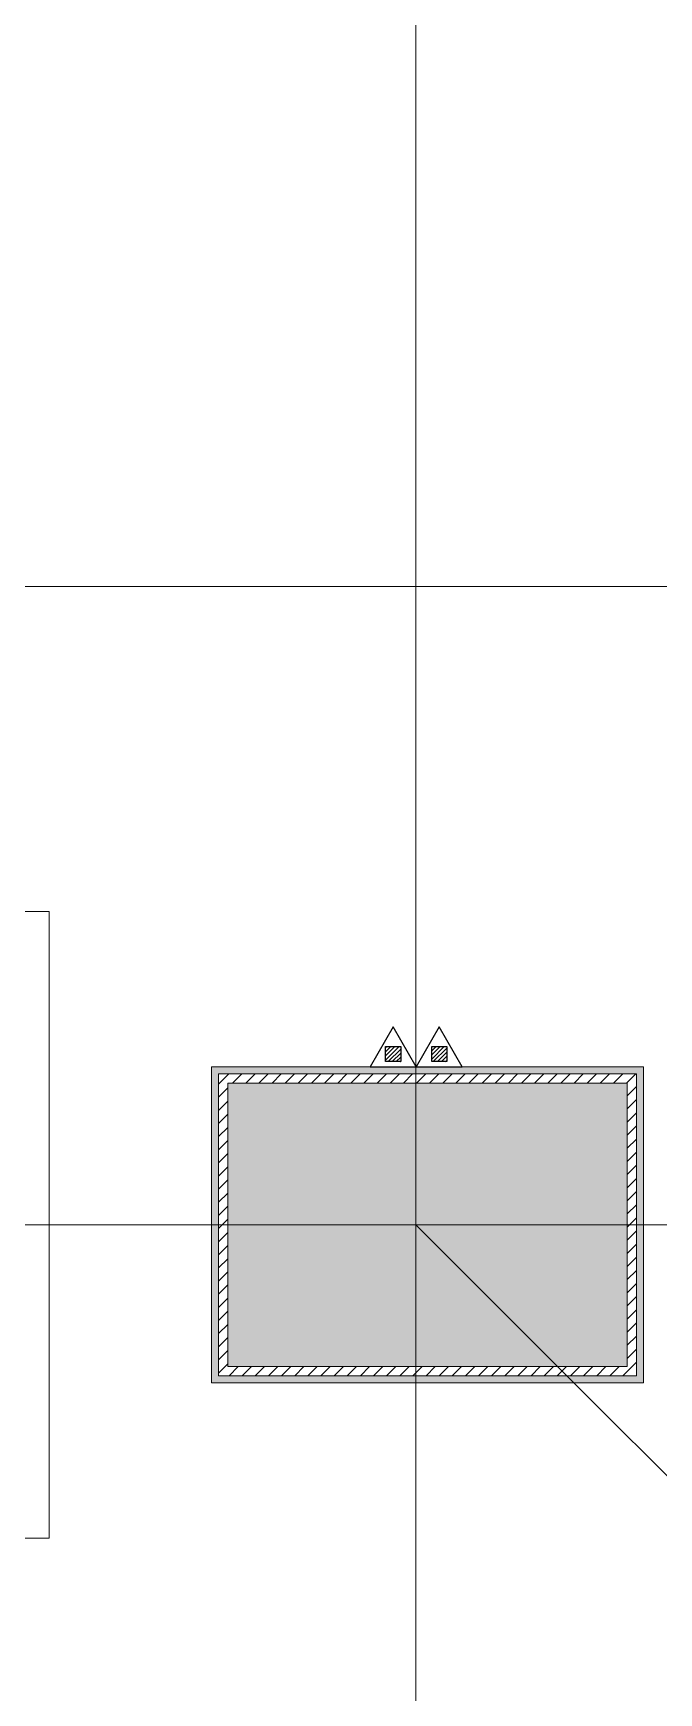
# Model space of a CAD drawing. Header units: millimetres. Extents: x 8533 to 398112, y -117646 to 105276.
# Drawn here: x 85474 to 88170, y 42026 to 49175 of the extents above; entities that cross this region are included whole.
import ezdxf

# ---------------------------------------------------------------- set-up
doc = ezdxf.new("R2010")
doc.units = ezdxf.units.MM
doc.linetypes.add('IMPORT-A-D0TE-BF$0$DOTE', pattern=[0])
doc.linetypes.add('IMPORT-colu-10F-19F$0$DOTE', pattern=[0])
for name, color, linetype, lineweight in [('A-D0TE-BF$0$A-Axis-GRID', 1, 'IMPORT-A-D0TE-BF$0$DOTE', 13), ('A-EDGE-6_27F$0$A-floor-EDGE', 6, 'Continuous', 13), ('A-PMDT-10F$0$防火涂料', 8, 'Continuous', 13), ('colu-10F-19F$0$A-Axis-grid', 1, 'IMPORT-colu-10F-19F$0$DOTE', 13), ('colu-10F-19F$0$S-COLU-STEEL', 104, 'Continuous', 13), ('colu-10F-19F$0$S-hatch', 253, 'Continuous', 13), ('P-XHS-10F$0$PTP-XH灭火器', 10, 'Continuous', 25), ('塔楼建筑图10F_dwg', 8, 'Continuous', 13)]:
    doc.layers.add(name, color=color, linetype=linetype, lineweight=lineweight)

# ---------------------------------------------------------------- blocks, each defined once
blk = doc.blocks.new('塔楼建筑图10F_dwg_A-D0TE-BF-1959636-10F_ARC_46_000_')
at = {"layer": 'A-D0TE-BF$0$A-Axis-GRID', "linetype": 'Continuous'}
for p, q in [((0, -18820), (0, -680)), ((8250, -16750), (-2116.1, -16750)), ((0, -20180), (0, -18820)), ((-880, -19500), (-2116.1, -19500)), ((980, -19500), (-880, -19500)), ((8250, -19500), (980, -19500)), ((0, -31033.5), (0, -20180))]:
    blk.add_line(p, q, dxfattribs=at)
blk = doc.blocks.new('塔楼建筑图10F_dwg_A-EDGE-6_27F-1959637-10F_ARC_46_000_')
at = {"layer": 'A-EDGE-6_27F$0$A-floor-EDGE', "flags": 128}
blk.add_lwpolyline([(26900, -30000), (10100, -30000), (10100, -29230), (9400, -29230), (8100, -29230), (7400, -29230), (7400, -30000), (-2350, -30000), (-2350, -20850), (-1580, -20850), (-1580, -20150), (-1580, -18850), (-1580, -18150), (-2350, -18150), (-2350, -1350)], dxfattribs=at)
blk = doc.blocks.new('塔楼建筑图10F_dwg_colu-10F-19F-1959674-10F_ARC_46_000_')
at = {"layer": 'colu-10F-19F$0$S-hatch'}
h = blk.add_hatch(dxfattribs=at)
h.set_pattern_fill('FP_48', color=256, style=0, pattern_type=2)
h.set_pattern_definition([(45, (0, -19450), (-28.2843, 28.2843), [])])
h.paths.add_polyline_path([(910, -20150), (950, -20150), (950, -18850), (-850, -18850), (-850, -20150), (450, -20150)], flags=0)
h.paths.add_polyline_path([(910, -20110), (-810, -20110), (-810, -18890), (910, -18890)], flags=0)
blk.add_hatch(color=256, dxfattribs=at).paths.add_polyline_path([(910, -20110), (910, -18890), (-810, -18890), (-810, -20110), (410, -20110)], flags=0)
at = {"layer": 'colu-10F-19F$0$A-Axis-grid', "linetype": 'Continuous'}
for p, q in [((650, -20150), (0, -19500)), ((680, -20180), (650, -20150)), ((8070, -27570), (680, -20180))]:
    blk.add_line(p, q, dxfattribs=at)
at = {"layer": 'colu-10F-19F$0$S-COLU-STEEL', "flags": 128}
for points in [[(-850, -18850), (950, -18850), (950, -20150), (-850, -20150)], [(-810, -18890), (910, -18890), (910, -20110), (-810, -20110)]]:
    blk.add_lwpolyline(points, close=True, dxfattribs=at)
blk = doc.blocks.new('塔楼建筑图10F_dwg_A-PMDT-10F$0$A$C2FD361CC-1959676-10F_ARC_46_000_')
at = {"layer": 'A-PMDT-10F$0$防火涂料'}
h = blk.add_hatch(dxfattribs=at)
h.set_pattern_fill('FP_54', color=256, style=0, pattern_type=2)
h.set_pattern_definition([(37.5, (-200, 28300), (-1.60031, 48.94136), [0, -38.608, 0, -43.18, -41.275]), (37.5, (-200, 28300), (-1.60031, 48.94136), [-81.788, 0, -41.275]), (7.5, (-200, 28300), (44.9521, 71.68268), [0, -20.828, 0, -34.798, -13.335]), (7.5, (-200, 28300), (44.9521, 71.68268), [-55.626, 0, -13.335]), (327.5, (-231.24, 28300), (79.09879, 0.143765), [0, -12.7, 0, -45.72, -59.69]), (327.5, (-231.24, 28300), (79.09879, 0.143765), [-58.42, 0, -59.69]), (317.5, (-231.24, 28300), (76.35522, 22.29306), [0, -6.35, 0, -29.972, -34.29]), (317.5, (-231.24, 28300), (76.35522, 22.29306), [-36.322, 0, -34.29])])
h.paths.add_polyline_path([(950, 8070), (980, 8070), (980, 9430), (-880, 9430), (-880, 8070), (910, 8070)], flags=0)
h.paths.add_polyline_path([(450, 8100), (-850, 8100), (-850, 9400), (950, 9400), (950, 8100), (910, 8100)], flags=0)
at = {"layer": 'A-PMDT-10F$0$防火涂料', "flags": 128}
blk.add_lwpolyline([(-880, 9430), (980, 9430), (980, 8070), (-880, 8070)], close=True, dxfattribs=at)
blk = doc.blocks.new('塔楼建筑图10F_dwg_P-XHS-10F$0$$TWTSYS$00000546-1959688-10F_ARC_46_000_')
at = {"layer": 'P-XHS-10F$0$PTP-XH灭火器'}
h = blk.add_hatch(dxfattribs=at)
h.set_pattern_fill('FP_61', color=256, style=0, pattern_type=2)
h.set_pattern_definition([(45, (-38543.802, -6670.83), (-17.67767, 17.67767), [])])
h.paths.add_polyline_path([(65, 44), (65, 174), (-65, 174), (-65, 44)], flags=0)
at = {"layer": 'P-XHS-10F$0$PTP-XH灭火器', "flags": 128}
for points in [[(0, 344), (-198, 0), (198, 0)], [(-65, 174), (65, 174), (65, 44), (-65, 44)]]:
    blk.add_lwpolyline(points, close=True, dxfattribs=at)
blk = doc.blocks.new('塔楼建筑图10F_dwg_P-XHS-10F-1959691-10F_ARC_46_000_')
at = {"xscale": 0.5, "yscale": 0.5, "zscale": 0.5}
for p in [(-97.9, -18819.2), (100.5, -18819.2)]:
    blk.add_blockref('塔楼建筑图10F_dwg_P-XHS-10F$0$$TWTSYS$00000546-1959688-10F_ARC_46_000_', p, dxfattribs=at)
blk = doc.blocks.new('塔楼建筑图10F_dwg-1947859-10F_ARC_46_000_')
for name, p in [('塔楼建筑图10F_dwg_A-D0TE-BF-1959636-10F_ARC_46_000_', (7301.7, 35837.5)), ('塔楼建筑图10F_dwg_A-EDGE-6_27F-1959637-10F_ARC_46_000_', (7301.7, 35837.5)), ('塔楼建筑图10F_dwg_A-PMDT-10F$0$A$C2FD361CC-1959676-10F_ARC_46_000_', (7301.7, 7587.5)), ('塔楼建筑图10F_dwg_colu-10F-19F-1959674-10F_ARC_46_000_', (7301.7, 35837.5)), ('塔楼建筑图10F_dwg_P-XHS-10F-1959691-10F_ARC_46_000_', (7301.7, 35837.5))]:
    blk.add_blockref(name, p)

msp = doc.modelspace()

# ---------------------------------------------------------------- block references
at = {"layer": '塔楼建筑图10F_dwg', "color": 7}
msp.add_blockref('塔楼建筑图10F_dwg-1947859-10F_ARC_46_000_', (79821.3, 27704.5), dxfattribs=at)

doc.saveas('drawing.dxf')
